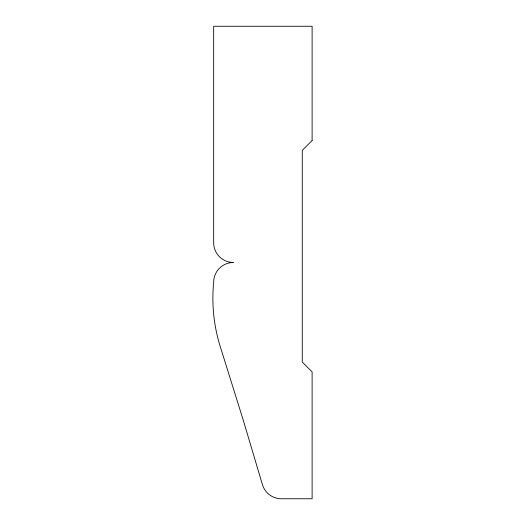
<?xml version="1.0" encoding="UTF-8"?>
<svg xmlns="http://www.w3.org/2000/svg" width="525" height="525" viewBox="0 0 525 525"><rect width="100%" height="100%" fill="white"/><g stroke="black" fill="none" stroke-linecap="round" stroke-linejoin="round"><path stroke-width="0.79" d="M312.113 140.529L302.269 150.373L302.269 362.066L312.113 371.91L312.113 498.75L281.321 498.75A19.688 19.688 0 0 1 262.447 484.68L243.206 420L220.868 348.561A162.868 162.868 0 0 1 213.675 282.188A19.688 19.688 0 0 1 233.363 262.5A19.688 19.688 0 0 1 213.675 242.812L213.675 26.25L312.113 26.25L312.113 140.529"/></g></svg>
